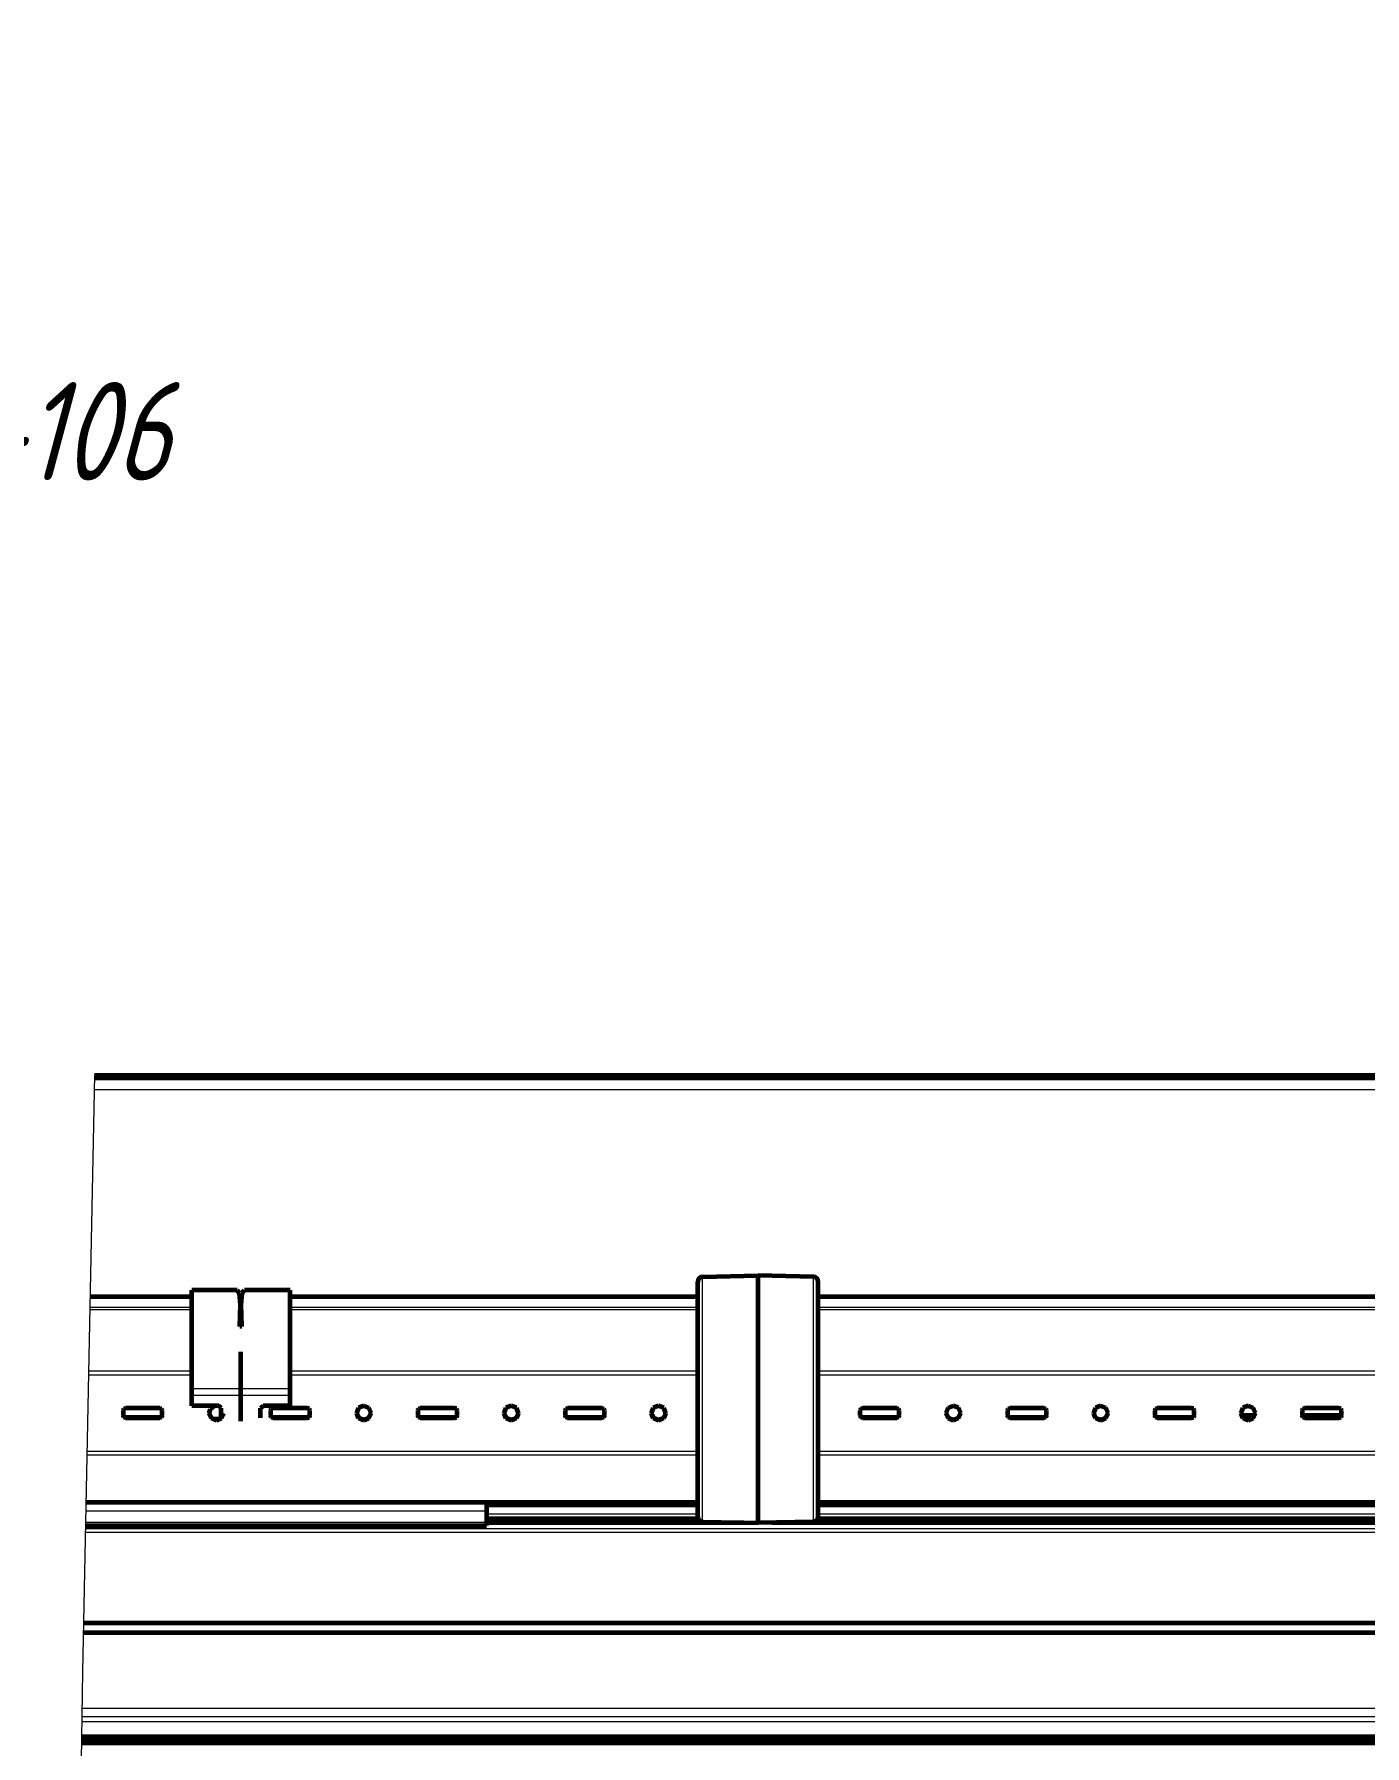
# Model space of a CAD drawing. Header units: millimetres. Extents: x 0 to 841, y 0 to 594.
# Drawn here: x 281.4 to 349.1, y 506.9 to 594 of the extents above; entities that cross this region are included whole.
import ezdxf

# ---------------------------------------------------------------- set-up
doc = ezdxf.new("R2010")
doc.units = ezdxf.units.MM
for name, pattern in [('K5LT_BASIC', [0]), ('K5LT_THIN', [0]), ('K5LT_THIN_INCLUDED_TO_HATCHING', [0])]:
    doc.linetypes.add(name, pattern=pattern)
doc.layers.add('Системный слой', color=7, linetype='Continuous')
doc.layers.add('Системный слой (1)', color=7, linetype='Continuous', true_color=0x909090)
doc.styles.add('KDIMTEXTSTYLE', font='GOST_AU.SHX', dxfattribs={"width": 0.96, "oblique": 15, "height": 5})
doc.dimstyles.new('KDIMSTYLE (0.25)', dxfattribs={"dimtxt": 5, "dimasz": 1, "dimexe": 2, "dimexo": 0, "dimgap": 1, "dimtad": 1, "dimlfac": 4, "dimtxsty": 'KDIMTEXTSTYLE', "dimsah": 1, "dimcen": 0, "dimdle": 1, "dimadec": 0, "dimazin": 0, "dimtfac": 0.667, "dimtmove": 0, "dimatfit": 3, "dimfxl": 1, "dimtvp": 1, "dimtolj": 1, "dimtzin": 0, "dimarcsym": 0})
pattern_1 = [(45, (0, 0), (-3.535534, 3.535534), [])]

# ---------------------------------------------------------------- blocks, each defined once
blk = doc.blocks.new('U359')
at = {"layer": 'Системный слой (1)', "color": 5, "linetype": 'K5LT_BASIC', "lineweight": 60, "true_color": 0x0000ff}
for p, q in [((343.472, 523.744), (342.785, 523.744)), ((347.876, 523.744), (345.881, 523.744))]:
    blk.add_line(p, q, dxfattribs=at)
blk = doc.blocks.new('U360')
at = {"layer": 'Системный слой (1)', "color": 7, "linetype": 'K5LT_THIN', "lineweight": 18}
for p, q in [((284.199, 529.798), (289.378, 529.798)), ((291.839, 529.798), (291.906, 529.798)), ((294.378, 529.798), (315.128, 529.798)), ((321.253, 529.798), (389.378, 529.798))]:
    blk.add_line(p, q, dxfattribs=at)
blk = doc.blocks.new('U361')
at = {"layer": 'Системный слой (1)', "color": 5, "linetype": 'K5LT_BASIC', "lineweight": 60, "true_color": 0x0000ff}
for p, q in [((283.989, 519.345), (315.128, 519.345)), ((321.253, 519.345), (404.736, 519.345))]:
    blk.add_line(p, q, dxfattribs=at)
blk = doc.blocks.new('U362')
at = {"layer": 'Системный слой (1)', "color": 7, "linetype": 'K5LT_THIN', "lineweight": 18}
for p, q in [((283.99, 519.4), (315.128, 519.4)), ((321.253, 519.4), (404.736, 519.4))]:
    blk.add_line(p, q, dxfattribs=at)
blk = doc.blocks.new('U363')
at = {"layer": 'Системный слой (1)', "color": 7, "linetype": 'K5LT_THIN', "lineweight": 18}
for p, q in [((284.186, 529.142), (289.378, 529.142)), ((291.861, 529.142), (291.883, 529.142)), ((294.378, 529.142), (315.128, 529.142)), ((321.253, 529.142), (389.378, 529.142))]:
    blk.add_line(p, q, dxfattribs=at)
blk = doc.blocks.new('U364')
at = {"layer": 'Системный слой (1)', "color": 5, "linetype": 'K5LT_BASIC', "lineweight": 60, "true_color": 0x0000ff}
for p, q in [((284.199, 529.801), (289.378, 529.801)), ((291.838, 529.801), (291.907, 529.801)), ((294.378, 529.801), (315.128, 529.801)), ((321.253, 529.801), (389.378, 529.801))]:
    blk.add_line(p, q, dxfattribs=at)
blk = doc.blocks.new('U365')
at = {"layer": 'Системный слой (1)', "color": 7, "linetype": 'K5LT_THIN', "lineweight": 18}
for p, q in [((284.039, 521.934), (315.128, 521.934)), ((321.253, 521.934), (404.736, 521.934))]:
    blk.add_line(p, q, dxfattribs=at)
blk = doc.blocks.new('U366')
at = {"layer": 'Системный слой (1)', "color": 7, "linetype": 'K5LT_THIN', "lineweight": 18}
for p, q in [((284.118, 525.809), (289.378, 525.809)), ((291.866, 525.809), (291.878, 525.809)), ((294.378, 525.809), (315.128, 525.809)), ((321.253, 525.809), (389.378, 525.809))]:
    blk.add_line(p, q, dxfattribs=at)
blk = doc.blocks.new('U367')
at = {"layer": 'Системный слой (1)', "color": 7, "linetype": 'K5LT_THIN', "lineweight": 18}
for p, q in [((284.036, 521.752), (315.128, 521.752)), ((321.253, 521.752), (404.736, 521.752))]:
    blk.add_line(p, q, dxfattribs=at)
blk = doc.blocks.new('U368')
at = {"layer": 'Системный слой (1)', "color": 7, "linetype": 'K5LT_THIN', "lineweight": 18}
for p, q in [((284.122, 526.013), (289.378, 526.013)), ((291.866, 526.013), (291.878, 526.013)), ((294.378, 526.013), (315.128, 526.013)), ((321.253, 526.013), (389.378, 526.013))]:
    blk.add_line(p, q, dxfattribs=at)
blk = doc.blocks.new('U369')
at = {"layer": 'Системный слой (1)', "color": 7, "linetype": 'K5LT_THIN', "lineweight": 18}
for p, q in [((284.188, 529.249), (289.378, 529.249)), ((291.862, 529.249), (291.882, 529.249)), ((294.378, 529.249), (315.128, 529.249)), ((321.253, 529.249), (389.378, 529.249))]:
    blk.add_line(p, q, dxfattribs=at)
blk = doc.blocks.new('U377')
at = {"layer": 'Системный слой (1)', "color": 5, "linetype": 'K5LT_BASIC', "lineweight": 60, "true_color": 0x0000ff}
for p, q in [((287.753, 523.645), (287.842, 523.681)), ((287.842, 523.681), (287.878, 523.769))]:
    blk.add_line(p, q, dxfattribs=at)
blk = doc.blocks.new('U380')
at = {"layer": 'Системный слой (1)', "color": 5, "linetype": 'K5LT_BASIC', "lineweight": 60, "true_color": 0x0000ff}
for p, q in [((335.253, 523.882), (335.371, 523.623)), ((335.371, 523.623), (335.628, 523.521)), ((335.628, 523.521), (335.893, 523.63)), ((335.893, 523.63), (336.003, 523.882))]:
    blk.add_line(p, q, dxfattribs=at)
blk = doc.blocks.new('U381')
at = {"layer": 'Системный слой (1)', "color": 5, "linetype": 'K5LT_BASIC', "lineweight": 60, "true_color": 0x0000ff}
for p, q in [((327.863, 524.134), (327.753, 523.871)), ((328.128, 524.243), (327.863, 524.134)), ((328.393, 524.134), (328.128, 524.243)), ((328.503, 523.871), (328.393, 524.134)), ((327.753, 523.871), (327.863, 523.609)), ((327.863, 523.609), (328.128, 523.5)), ((328.128, 523.5), (328.393, 523.609)), ((328.393, 523.609), (328.503, 523.871))]:
    blk.add_line(p, q, dxfattribs=at)
blk = doc.blocks.new('U382')
at = {"layer": 'Системный слой (1)', "color": 5, "linetype": 'K5LT_BASIC', "lineweight": 60, "true_color": 0x0000ff}
for p, q in [((345.915, 524.083), (345.878, 523.995)), ((346.003, 524.119), (345.915, 524.083))]:
    blk.add_line(p, q, dxfattribs=at)
blk = doc.blocks.new('U385')
at = {"layer": 'Системный слой (1)', "color": 5, "linetype": 'K5LT_BASIC', "lineweight": 60, "true_color": 0x0000ff}
for p, q in [((302.753, 523.624), (302.842, 523.66)), ((302.842, 523.66), (302.878, 523.748))]:
    blk.add_line(p, q, dxfattribs=at)
blk = doc.blocks.new('U386')
at = {"layer": 'Системный слой (1)', "color": 5, "linetype": 'K5LT_BASIC', "lineweight": 60, "true_color": 0x0000ff}
for p, q in [((290.311, 524.069), (290.253, 523.871)), ((290.545, 524.233), (290.311, 524.069)), ((290.872, 524.153), (290.712, 524.233)), ((290.253, 523.871), (290.363, 523.609)), ((290.363, 523.609), (290.628, 523.5)), ((290.628, 523.5), (290.893, 523.609)), ((290.893, 523.609), (291.003, 523.871))]:
    blk.add_line(p, q, dxfattribs=at)
blk = doc.blocks.new('U392')
at = {"layer": 'Системный слой (1)', "color": 5, "linetype": 'K5LT_BASIC', "lineweight": 60, "true_color": 0x0000ff}
for p, q in [((308.378, 523.769), (308.415, 523.681)), ((308.415, 523.681), (308.503, 523.645))]:
    blk.add_line(p, q, dxfattribs=at)
blk = doc.blocks.new('U393')
at = {"layer": 'Системный слой (1)', "color": 5, "linetype": 'K5LT_BASIC', "lineweight": 60, "true_color": 0x0000ff}
for p, q in [((323.378, 523.748), (323.415, 523.66)), ((323.415, 523.66), (323.503, 523.624))]:
    blk.add_line(p, q, dxfattribs=at)
blk = doc.blocks.new('U394')
at = {"layer": 'Системный слой (1)', "color": 5, "linetype": 'K5LT_BASIC', "lineweight": 60, "true_color": 0x0000ff}
for p, q in [((332.753, 523.624), (332.842, 523.66)), ((332.842, 523.66), (332.878, 523.748))]:
    blk.add_line(p, q, dxfattribs=at)
blk = doc.blocks.new('U400')
at = {"layer": 'Системный слой (1)', "color": 5, "linetype": 'K5LT_BASIC', "lineweight": 60, "true_color": 0x0000ff}
for p, q in [((312.863, 524.134), (312.753, 523.871)), ((313.128, 524.243), (312.863, 524.134)), ((313.393, 524.134), (313.128, 524.243)), ((313.503, 523.871), (313.393, 524.134)), ((312.753, 523.871), (312.863, 523.609)), ((312.863, 523.609), (313.128, 523.5)), ((313.128, 523.5), (313.393, 523.609)), ((313.393, 523.609), (313.503, 523.871))]:
    blk.add_line(p, q, dxfattribs=at)
blk = doc.blocks.new('U405')
at = {"layer": 'Системный слой (1)', "color": 5, "linetype": 'K5LT_BASIC', "lineweight": 60, "true_color": 0x0000ff}
for p, q in [((300.878, 523.748), (300.915, 523.66)), ((300.915, 523.66), (301.003, 523.624))]:
    blk.add_line(p, q, dxfattribs=at)
blk = doc.blocks.new('U410')
at = {"layer": 'Системный слой (1)', "color": 5, "linetype": 'K5LT_BASIC', "lineweight": 60, "true_color": 0x0000ff}
for p, q in [((340.342, 524.083), (340.253, 524.119)), ((340.378, 523.995), (340.342, 524.083))]:
    blk.add_line(p, q, dxfattribs=at)
blk = doc.blocks.new('U414')
at = {"layer": 'Системный слой (1)', "color": 5, "linetype": 'K5LT_BASIC', "lineweight": 60, "true_color": 0x0000ff}
for p, q in [((308.378, 523.748), (308.415, 523.66)), ((308.415, 523.66), (308.503, 523.624))]:
    blk.add_line(p, q, dxfattribs=at)
blk = doc.blocks.new('U416')
at = {"layer": 'Системный слой (1)', "color": 5, "linetype": 'K5LT_BASIC', "lineweight": 60, "true_color": 0x0000ff}
for p, q in [((342.753, 523.882), (342.871, 523.623)), ((342.871, 523.623), (343.128, 523.521)), ((343.128, 523.521), (343.393, 523.63)), ((343.393, 523.63), (343.503, 523.882))]:
    blk.add_line(p, q, dxfattribs=at)
blk = doc.blocks.new('U418')
at = {"layer": 'Системный слой (1)', "color": 5, "linetype": 'K5LT_BASIC', "lineweight": 60, "true_color": 0x0000ff}
for p, q in [((310.253, 523.645), (310.342, 523.681)), ((310.342, 523.681), (310.378, 523.769))]:
    blk.add_line(p, q, dxfattribs=at)
blk = doc.blocks.new('U425')
at = {"layer": 'Системный слой (1)', "color": 5, "linetype": 'K5LT_BASIC', "lineweight": 60, "true_color": 0x0000ff}
for p, q in [((287.842, 524.083), (287.753, 524.119)), ((287.878, 523.995), (287.842, 524.083))]:
    blk.add_line(p, q, dxfattribs=at)
blk = doc.blocks.new('U427')
at = {"layer": 'Системный слой (1)', "color": 5, "linetype": 'K5LT_BASIC', "lineweight": 60, "true_color": 0x0000ff}
for p, q in [((295.253, 523.624), (295.342, 523.66)), ((295.342, 523.66), (295.378, 523.748))]:
    blk.add_line(p, q, dxfattribs=at)
blk = doc.blocks.new('U429')
at = {"layer": 'Системный слой (1)', "color": 5, "linetype": 'K5LT_BASIC', "lineweight": 60, "true_color": 0x0000ff}
for p, q in [((285.878, 523.769), (285.915, 523.681)), ((285.915, 523.681), (286.003, 523.645))]:
    blk.add_line(p, q, dxfattribs=at)
blk = doc.blocks.new('U433')
at = {"layer": 'Системный слой (1)', "color": 5, "linetype": 'K5LT_BASIC', "lineweight": 60, "true_color": 0x0000ff}
for p, q in [((300.915, 524.083), (300.878, 523.995)), ((301.003, 524.119), (300.915, 524.083))]:
    blk.add_line(p, q, dxfattribs=at)
blk = doc.blocks.new('U434')
at = {"layer": 'Системный слой (1)', "color": 5, "linetype": 'K5LT_BASIC', "lineweight": 60, "true_color": 0x0000ff}
for p, q in [((310.342, 524.083), (310.253, 524.119)), ((310.378, 523.995), (310.342, 524.083))]:
    blk.add_line(p, q, dxfattribs=at)
blk = doc.blocks.new('U441')
at = {"layer": 'Системный слой (1)', "color": 5, "linetype": 'K5LT_BASIC', "lineweight": 60, "true_color": 0x0000ff}
for p, q in [((325.342, 524.083), (325.253, 524.119)), ((325.378, 523.995), (325.342, 524.083))]:
    blk.add_line(p, q, dxfattribs=at)
blk = doc.blocks.new('U445')
at = {"layer": 'Системный слой (1)', "color": 5, "linetype": 'K5LT_BASIC', "lineweight": 60, "true_color": 0x0000ff}
for p, q in [((345.878, 523.748), (345.915, 523.66)), ((345.915, 523.66), (346.003, 523.624))]:
    blk.add_line(p, q, dxfattribs=at)
blk = doc.blocks.new('U447')
at = {"layer": 'Системный слой (1)', "color": 5, "linetype": 'K5LT_BASIC', "lineweight": 60, "true_color": 0x0000ff}
for p, q in [((338.378, 523.748), (338.415, 523.66)), ((338.415, 523.66), (338.503, 523.624))]:
    blk.add_line(p, q, dxfattribs=at)
blk = doc.blocks.new('U458')
at = {"layer": 'Системный слой (1)', "color": 5, "linetype": 'K5LT_BASIC', "lineweight": 60, "true_color": 0x0000ff}
for p, q in [((338.415, 524.083), (338.378, 523.995)), ((338.503, 524.119), (338.415, 524.083))]:
    blk.add_line(p, q, dxfattribs=at)
blk = doc.blocks.new('U460')
at = {"layer": 'Системный слой (1)', "color": 5, "linetype": 'K5LT_BASIC', "lineweight": 60, "true_color": 0x0000ff}
for p, q in [((308.415, 524.083), (308.378, 523.995)), ((308.503, 524.119), (308.415, 524.083))]:
    blk.add_line(p, q, dxfattribs=at)
blk = doc.blocks.new('U461')
at = {"layer": 'Системный слой (1)', "color": 5, "linetype": 'K5LT_BASIC', "lineweight": 60, "true_color": 0x0000ff}
for p, q in [((323.415, 524.083), (323.378, 523.995)), ((323.503, 524.119), (323.415, 524.083))]:
    blk.add_line(p, q, dxfattribs=at)
blk = doc.blocks.new('U462')
at = {"layer": 'Системный слой (1)', "color": 5, "linetype": 'K5LT_BASIC', "lineweight": 60, "true_color": 0x0000ff}
for p, q in [((347.753, 523.645), (347.842, 523.681)), ((347.842, 523.681), (347.878, 523.769))]:
    blk.add_line(p, q, dxfattribs=at)
blk = doc.blocks.new('U463')
at = {"layer": 'Системный слой (1)', "color": 5, "linetype": 'K5LT_BASIC', "lineweight": 60, "true_color": 0x0000ff}
for p, q in [((300.878, 523.769), (300.915, 523.681)), ((300.915, 523.681), (301.003, 523.645))]:
    blk.add_line(p, q, dxfattribs=at)
blk = doc.blocks.new('U469')
at = {"layer": 'Системный слой (1)', "color": 5, "linetype": 'K5LT_BASIC', "lineweight": 60, "true_color": 0x0000ff}
for p, q in [((332.753, 523.645), (332.842, 523.681)), ((332.842, 523.681), (332.878, 523.769))]:
    blk.add_line(p, q, dxfattribs=at)
blk = doc.blocks.new('U470')
at = {"layer": 'Системный слой (1)', "color": 5, "linetype": 'K5LT_BASIC', "lineweight": 60, "true_color": 0x0000ff}
for p, q in [((327.753, 523.882), (327.871, 523.623)), ((327.871, 523.623), (328.128, 523.521)), ((328.128, 523.521), (328.393, 523.63)), ((328.393, 523.63), (328.503, 523.882))]:
    blk.add_line(p, q, dxfattribs=at)
blk = doc.blocks.new('U471')
at = {"layer": 'Системный слой (1)', "color": 5, "linetype": 'K5LT_BASIC', "lineweight": 60, "true_color": 0x0000ff}
for p, q in [((305.253, 523.882), (305.371, 523.623)), ((305.371, 523.623), (305.628, 523.521)), ((305.628, 523.521), (305.893, 523.63)), ((305.893, 523.63), (306.003, 523.882))]:
    blk.add_line(p, q, dxfattribs=at)
blk = doc.blocks.new('U473')
at = {"layer": 'Системный слой (1)', "color": 5, "linetype": 'K5LT_BASIC', "lineweight": 60, "true_color": 0x0000ff}
for p, q in [((293.415, 524.083), (293.378, 523.995)), ((293.503, 524.119), (293.415, 524.083))]:
    blk.add_line(p, q, dxfattribs=at)
blk = doc.blocks.new('U474')
at = {"layer": 'Системный слой (1)', "color": 5, "linetype": 'K5LT_BASIC', "lineweight": 60, "true_color": 0x0000ff}
for p, q in [((287.753, 523.624), (287.842, 523.66)), ((287.842, 523.66), (287.878, 523.748))]:
    blk.add_line(p, q, dxfattribs=at)
blk = doc.blocks.new('U476')
at = {"layer": 'Системный слой (1)', "color": 5, "linetype": 'K5LT_BASIC', "lineweight": 60, "true_color": 0x0000ff}
for p, q in [((302.842, 524.083), (302.753, 524.119)), ((302.878, 523.995), (302.842, 524.083))]:
    blk.add_line(p, q, dxfattribs=at)
blk = doc.blocks.new('U479')
at = {"layer": 'Системный слой (1)', "color": 5, "linetype": 'K5LT_BASIC', "lineweight": 60, "true_color": 0x0000ff}
for p, q in [((347.753, 523.624), (347.842, 523.66)), ((347.842, 523.66), (347.878, 523.748))]:
    blk.add_line(p, q, dxfattribs=at)
blk = doc.blocks.new('U480')
at = {"layer": 'Системный слой (1)', "color": 5, "linetype": 'K5LT_BASIC', "lineweight": 60, "true_color": 0x0000ff}
for p, q in [((312.753, 523.882), (312.871, 523.623)), ((312.871, 523.623), (313.128, 523.521)), ((313.128, 523.521), (313.393, 523.63)), ((313.393, 523.63), (313.503, 523.882))]:
    blk.add_line(p, q, dxfattribs=at)
blk = doc.blocks.new('U484')
at = {"layer": 'Системный слой (1)', "color": 5, "linetype": 'K5LT_BASIC', "lineweight": 60, "true_color": 0x0000ff}
for p, q in [((305.363, 524.134), (305.253, 523.871)), ((305.628, 524.243), (305.363, 524.134)), ((305.893, 524.134), (305.628, 524.243)), ((306.003, 523.871), (305.893, 524.134)), ((305.253, 523.871), (305.363, 523.609)), ((305.363, 523.609), (305.628, 523.5)), ((305.628, 523.5), (305.893, 523.609)), ((305.893, 523.609), (306.003, 523.871))]:
    blk.add_line(p, q, dxfattribs=at)
blk = doc.blocks.new('U487')
at = {"layer": 'Системный слой (1)', "color": 5, "linetype": 'K5LT_BASIC', "lineweight": 60, "true_color": 0x0000ff}
for p, q in [((297.863, 524.134), (297.753, 523.871)), ((298.128, 524.243), (297.863, 524.134)), ((298.393, 524.134), (298.128, 524.243)), ((298.503, 523.871), (298.393, 524.134)), ((297.753, 523.871), (297.863, 523.609)), ((297.863, 523.609), (298.128, 523.5)), ((298.128, 523.5), (298.393, 523.609)), ((298.393, 523.609), (298.503, 523.871))]:
    blk.add_line(p, q, dxfattribs=at)
blk = doc.blocks.new('U488')
at = {"layer": 'Системный слой (1)', "color": 5, "linetype": 'K5LT_BASIC', "lineweight": 60, "true_color": 0x0000ff}
for p, q in [((342.863, 524.134), (342.753, 523.871)), ((343.128, 524.243), (342.863, 524.134)), ((343.393, 524.134), (343.128, 524.243)), ((343.503, 523.871), (343.393, 524.134)), ((342.753, 523.871), (342.863, 523.609)), ((342.863, 523.609), (343.128, 523.5)), ((343.128, 523.5), (343.393, 523.609)), ((343.393, 523.609), (343.503, 523.871))]:
    blk.add_line(p, q, dxfattribs=at)
blk = doc.blocks.new('U503')
at = {"layer": 'Системный слой (1)', "color": 5, "linetype": 'K5LT_BASIC', "lineweight": 60, "true_color": 0x0000ff}
for p, q in [((297.753, 523.882), (297.871, 523.623)), ((297.871, 523.623), (298.128, 523.521)), ((298.128, 523.521), (298.393, 523.63)), ((298.393, 523.63), (298.503, 523.882))]:
    blk.add_line(p, q, dxfattribs=at)
blk = doc.blocks.new('U508')
at = {"layer": 'Системный слой (1)', "color": 5, "linetype": 'K5LT_BASIC', "lineweight": 60, "true_color": 0x0000ff}
for p, q in [((325.253, 523.624), (325.342, 523.66)), ((325.342, 523.66), (325.378, 523.748))]:
    blk.add_line(p, q, dxfattribs=at)
blk = doc.blocks.new('U511')
at = {"layer": 'Системный слой (1)', "color": 5, "linetype": 'K5LT_BASIC', "lineweight": 60, "true_color": 0x0000ff}
for p, q in [((290.253, 523.882), (290.371, 523.623)), ((290.371, 523.623), (290.628, 523.521)), ((290.628, 523.521), (290.878, 523.616))]:
    blk.add_line(p, q, dxfattribs=at)
blk = doc.blocks.new('U526')
at = {"layer": 'Системный слой (1)', "color": 5, "linetype": 'K5LT_BASIC', "lineweight": 60, "true_color": 0x0000ff}
for p, q in [((285.915, 524.083), (285.878, 523.995)), ((286.003, 524.119), (285.915, 524.083))]:
    blk.add_line(p, q, dxfattribs=at)
blk = doc.blocks.new('U531')
at = {"layer": 'Системный слой (1)', "color": 5, "linetype": 'K5LT_BASIC', "lineweight": 60, "true_color": 0x0000ff}
for p, q in [((330.878, 523.748), (330.915, 523.66)), ((330.915, 523.66), (331.003, 523.624))]:
    blk.add_line(p, q, dxfattribs=at)
blk = doc.blocks.new('U549')
at = {"layer": 'Системный слой (1)', "color": 5, "linetype": 'K5LT_BASIC', "lineweight": 60, "true_color": 0x0000ff}
for p, q in [((340.253, 523.624), (340.342, 523.66)), ((340.342, 523.66), (340.378, 523.748))]:
    blk.add_line(p, q, dxfattribs=at)
blk = doc.blocks.new('U552')
at = {"layer": 'Системный слой (1)', "color": 5, "linetype": 'K5LT_BASIC', "lineweight": 60, "true_color": 0x0000ff}
for p, q in [((295.342, 524.083), (295.253, 524.119)), ((295.378, 523.995), (295.342, 524.083))]:
    blk.add_line(p, q, dxfattribs=at)
blk = doc.blocks.new('U553')
at = {"layer": 'Системный слой (1)', "color": 5, "linetype": 'K5LT_BASIC', "lineweight": 60, "true_color": 0x0000ff}
for p, q in [((293.378, 523.748), (293.415, 523.66)), ((293.415, 523.66), (293.503, 523.624))]:
    blk.add_line(p, q, dxfattribs=at)
blk = doc.blocks.new('U558')
at = {"layer": 'Системный слой (1)', "color": 5, "linetype": 'K5LT_BASIC', "lineweight": 60, "true_color": 0x0000ff}
for p, q in [((310.253, 523.624), (310.342, 523.66)), ((310.342, 523.66), (310.378, 523.748))]:
    blk.add_line(p, q, dxfattribs=at)
blk = doc.blocks.new('U559')
at = {"layer": 'Системный слой (1)', "color": 5, "linetype": 'K5LT_BASIC', "lineweight": 60, "true_color": 0x0000ff}
for p, q in [((332.842, 524.083), (332.753, 524.119)), ((332.878, 523.995), (332.842, 524.083))]:
    blk.add_line(p, q, dxfattribs=at)
blk = doc.blocks.new('U563')
at = {"layer": 'Системный слой (1)', "color": 5, "linetype": 'K5LT_BASIC', "lineweight": 60, "true_color": 0x0000ff}
for p, q in [((330.915, 524.083), (330.878, 523.995)), ((331.003, 524.119), (330.915, 524.083))]:
    blk.add_line(p, q, dxfattribs=at)
blk = doc.blocks.new('U565')
at = {"layer": 'Системный слой (1)', "color": 5, "linetype": 'K5LT_BASIC', "lineweight": 60, "true_color": 0x0000ff}
for p, q in [((345.878, 523.769), (345.915, 523.681)), ((345.915, 523.681), (346.003, 523.645))]:
    blk.add_line(p, q, dxfattribs=at)
blk = doc.blocks.new('U566')
at = {"layer": 'Системный слой (1)', "color": 5, "linetype": 'K5LT_BASIC', "lineweight": 60, "true_color": 0x0000ff}
for p, q in [((335.363, 524.134), (335.253, 523.871)), ((335.628, 524.243), (335.363, 524.134)), ((335.893, 524.134), (335.628, 524.243)), ((336.003, 523.871), (335.893, 524.134)), ((335.253, 523.871), (335.363, 523.609)), ((335.363, 523.609), (335.628, 523.5)), ((335.628, 523.5), (335.893, 523.609)), ((335.893, 523.609), (336.003, 523.871))]:
    blk.add_line(p, q, dxfattribs=at)
blk = doc.blocks.new('U567')
at = {"layer": 'Системный слой (1)', "color": 5, "linetype": 'K5LT_BASIC', "lineweight": 60, "true_color": 0x0000ff}
for p, q in [((347.842, 524.083), (347.753, 524.119)), ((347.878, 523.995), (347.842, 524.083))]:
    blk.add_line(p, q, dxfattribs=at)
blk = doc.blocks.new('U569')
at = {"layer": 'Системный слой (1)', "color": 5, "linetype": 'K5LT_BASIC', "lineweight": 60, "true_color": 0x0000ff}
for p, q in [((285.878, 523.748), (285.915, 523.66)), ((285.915, 523.66), (286.003, 523.624))]:
    blk.add_line(p, q, dxfattribs=at)
blk = doc.blocks.new('U575')
at = {"layer": 'Системный слой (1)', "color": 5, "linetype": 'K5LT_BASIC', "lineweight": 60, "true_color": 0x0000ff}
for p, q in [((323.378, 523.769), (323.415, 523.681)), ((323.415, 523.681), (323.503, 523.645))]:
    blk.add_line(p, q, dxfattribs=at)
blk = doc.blocks.new('U577')
at = {"layer": 'Системный слой (1)', "color": 5, "linetype": 'K5LT_BASIC', "lineweight": 60, "true_color": 0x0000ff}
for p, q in [((293.378, 523.769), (293.415, 523.681)), ((293.415, 523.681), (293.503, 523.645))]:
    blk.add_line(p, q, dxfattribs=at)
blk = doc.blocks.new('U584')
at = {"layer": 'Системный слой (1)', "color": 5, "linetype": 'K5LT_BASIC', "lineweight": 60, "true_color": 0x0000ff}
for p, q in [((325.253, 523.645), (325.342, 523.681)), ((325.342, 523.681), (325.378, 523.769))]:
    blk.add_line(p, q, dxfattribs=at)
blk = doc.blocks.new('U587')
at = {"layer": 'Системный слой (1)', "color": 5, "linetype": 'K5LT_BASIC', "lineweight": 60, "true_color": 0x0000ff}
for p, q in [((295.253, 523.645), (295.342, 523.681)), ((295.342, 523.681), (295.378, 523.769))]:
    blk.add_line(p, q, dxfattribs=at)
blk = doc.blocks.new('U589')
at = {"layer": 'Системный слой (1)', "color": 5, "linetype": 'K5LT_BASIC', "lineweight": 60, "true_color": 0x0000ff}
for p, q in [((330.878, 523.769), (330.915, 523.681)), ((330.915, 523.681), (331.003, 523.645))]:
    blk.add_line(p, q, dxfattribs=at)
blk = doc.blocks.new('U594')
at = {"layer": 'Системный слой (1)', "color": 5, "linetype": 'K5LT_BASIC', "lineweight": 60, "true_color": 0x0000ff}
for p, q in [((302.753, 523.645), (302.842, 523.681)), ((302.842, 523.681), (302.878, 523.769))]:
    blk.add_line(p, q, dxfattribs=at)
blk = doc.blocks.new('U595')
at = {"layer": 'Системный слой (1)', "color": 5, "linetype": 'K5LT_BASIC', "lineweight": 60, "true_color": 0x0000ff}
for p, q in [((340.253, 523.645), (340.342, 523.681)), ((340.342, 523.681), (340.378, 523.769))]:
    blk.add_line(p, q, dxfattribs=at)
blk = doc.blocks.new('U601')
at = {"layer": 'Системный слой (1)', "color": 5, "linetype": 'K5LT_BASIC', "lineweight": 60, "true_color": 0x0000ff}
for p, q in [((338.378, 523.769), (338.415, 523.681)), ((338.415, 523.681), (338.503, 523.645))]:
    blk.add_line(p, q, dxfattribs=at)
blk = doc.blocks.new('U608')
at = {"layer": 'Системный слой (1)', "color": 5, "linetype": 'K5LT_BASIC', "lineweight": 60, "true_color": 0x0000ff}
blk.add_line((283.764, 507.248), (404.736, 507.248), dxfattribs=at)
blk = doc.blocks.new('U609')
at = {"layer": 'Системный слой (1)', "color": 5, "linetype": 'K5LT_BASIC', "lineweight": 60, "true_color": 0x0000ff}
blk.add_line((404.736, 507.085), (283.761, 507.085), dxfattribs=at)
blk = doc.blocks.new('U610')
at = {"layer": 'Системный слой (1)', "color": 7, "linetype": 'K5LT_THIN', "lineweight": 18}
for p, q in [((304.378, 518.749), (315.128, 518.749)), ((321.253, 518.749), (379.378, 518.749))]:
    blk.add_line(p, q, dxfattribs=at)
blk = doc.blocks.new('U611')
at = {"layer": 'Системный слой (1)', "color": 7, "linetype": 'K5LT_THIN', "lineweight": 18}
for p, q in [((304.378, 518.56), (315.13, 518.56)), ((321.251, 518.56), (379.378, 518.56))]:
    blk.add_line(p, q, dxfattribs=at)
blk = doc.blocks.new('U612')
at = {"layer": 'Системный слой (1)', "color": 5, "linetype": 'K5LT_BASIC', "lineweight": 60, "true_color": 0x0000ff}
for p, q in [((304.378, 519.194), (315.128, 519.194)), ((321.253, 519.194), (379.378, 519.194))]:
    blk.add_line(p, q, dxfattribs=at)
blk = doc.blocks.new('U613')
at = {"layer": 'Системный слой (1)', "color": 5, "linetype": 'K5LT_BASIC', "lineweight": 60, "true_color": 0x0000ff}
for p, q in [((304.378, 518.299), (317.473, 518.299)), ((318.908, 518.299), (379.378, 518.299))]:
    blk.add_line(p, q, dxfattribs=at)
blk = doc.blocks.new('U614')
at = {"layer": 'Системный слой (1)', "color": 7, "linetype": 'K5LT_THIN', "lineweight": 18}
blk.add_line((283.963, 518), (404.736, 518), dxfattribs=at)
blk = doc.blocks.new('U615')
at = {"layer": 'Системный слой (1)', "color": 5, "linetype": 'K5LT_BASIC', "lineweight": 60, "true_color": 0x0000ff}
blk.add_line((283.767, 507.41), (404.736, 507.41), dxfattribs=at)
blk = doc.blocks.new('U616')
at = {"layer": 'Системный слой (1)', "color": 7, "linetype": 'K5LT_THIN', "lineweight": 18}
blk.add_line((304.378, 518.243), (379.378, 518.243), dxfattribs=at)
blk = doc.blocks.new('U617')
at = {"layer": 'Системный слой (1)', "color": 5, "linetype": 'K5LT_BASIC', "lineweight": 60, "true_color": 0x0000ff}
blk.add_line((283.871, 513.198), (404.736, 513.198), dxfattribs=at)
blk = doc.blocks.new('U618')
at = {"layer": 'Системный слой (1)', "color": 7, "linetype": 'K5LT_THIN', "lineweight": 18}
blk.add_line((283.784, 508.438), (404.736, 508.438), dxfattribs=at)
blk = doc.blocks.new('U619')
at = {"layer": 'Системный слой (1)', "color": 5, "linetype": 'K5LT_BASIC', "lineweight": 60, "true_color": 0x0000ff}
blk.add_line((283.862, 512.706), (404.736, 512.706), dxfattribs=at)
blk = doc.blocks.new('U620')
at = {"layer": 'Системный слой (1)', "color": 7, "linetype": 'K5LT_THIN', "lineweight": 18}
blk.add_line((283.768, 507.512), (404.736, 507.512), dxfattribs=at)
blk = doc.blocks.new('U621')
at = {"layer": 'Системный слой (1)', "color": 7, "linetype": 'K5LT_THIN', "lineweight": 18}
blk.add_line((283.96, 517.819), (404.736, 517.819), dxfattribs=at)
blk = doc.blocks.new('U622')
at = {"layer": 'Системный слой (1)', "color": 7, "linetype": 'K5LT_THIN', "lineweight": 18}
blk.add_line((283.78, 508.182), (404.736, 508.182), dxfattribs=at)
blk = doc.blocks.new('U623')
at = {"layer": 'Системный слой (1)', "color": 5, "linetype": 'K5LT_BASIC', "lineweight": 60, "true_color": 0x0000ff}
for p, q in [((304.378, 518.5), (315.146, 518.5)), ((321.235, 518.5), (379.378, 518.5))]:
    blk.add_line(p, q, dxfattribs=at)
blk = doc.blocks.new('U624')
at = {"layer": 'Системный слой (1)', "color": 7, "linetype": 'K5LT_THIN', "lineweight": 18}
blk.add_line((283.792, 508.857), (404.736, 508.857), dxfattribs=at)
blk = doc.blocks.new('U628')
at = {"layer": 'Системный слой (1)', "color": 5, "linetype": 'K5LT_BASIC', "lineweight": 60, "true_color": 0x0000ff}
for p, q in [((291.695, 530.123), (289.378, 530.123)), ((294.378, 530.123), (292.054, 530.123))]:
    blk.add_line(p, q, dxfattribs=at)
blk = doc.blocks.new('U629')
at = {"layer": 'Системный слой (1)', "color": 5, "linetype": 'K5LT_BASIC', "lineweight": 60, "true_color": 0x0000ff}
for p, q in [((291.807, 529.969), (291.695, 530.123)), ((291.862, 529.389), (291.807, 529.969)), ((291.814, 528.268), (291.862, 529.389))]:
    blk.add_line(p, q, dxfattribs=at)
blk = doc.blocks.new('U630')
at = {"layer": 'Системный слой (1)', "color": 5, "linetype": 'K5LT_BASIC', "lineweight": 60, "true_color": 0x0000ff}
for p, q in [((291.882, 529.388), (291.939, 529.969)), ((291.931, 528.268), (291.882, 529.388)), ((291.939, 529.969), (292.054, 530.123))]:
    blk.add_line(p, q, dxfattribs=at)
blk = doc.blocks.new('U645')
at = {"layer": 'Системный слой (1)', "color": 7, "linetype": 'K5LT_THIN', "lineweight": 18}
blk.add_line((404.736, 540.31), (284.418, 540.31), dxfattribs=at)
blk = doc.blocks.new('U646')
at = {"layer": 'Системный слой (1)', "color": 5, "linetype": 'K5LT_BASIC', "lineweight": 60, "true_color": 0x0000ff}
blk.add_line((404.736, 540.898), (284.43, 540.898), dxfattribs=at)
blk = doc.blocks.new('U647')
at = {"layer": 'Системный слой (1)', "color": 5, "linetype": 'K5LT_BASIC', "lineweight": 60, "true_color": 0x0000ff}
blk.add_line((284.433, 541.06), (404.736, 541.06), dxfattribs=at)
blk = doc.blocks.new('U651')
at = {"layer": 'Системный слой (1)', "color": 7, "linetype": 'K5LT_THIN', "lineweight": 18}
for p, q in [((315.373, 528.317), (315.373, 530.803)), ((315.373, 518.343), (315.373, 528.317))]:
    blk.add_line(p, q, dxfattribs=at)
blk = doc.blocks.new('U652')
at = {"layer": 'Системный слой (1)', "color": 5, "linetype": 'K5LT_BASIC', "lineweight": 60, "true_color": 0x0000ff}
for p, q in [((315.128, 528.166), (315.128, 530.553)), ((315.128, 518.593), (315.128, 528.166))]:
    blk.add_line(p, q, dxfattribs=at)
blk = doc.blocks.new('U653')
at = {"layer": 'Системный слой (1)', "color": 5, "linetype": 'K5LT_BASIC', "lineweight": 60, "true_color": 0x0000ff}
for p, q in [((321.253, 528.166), (321.253, 530.553)), ((321.253, 518.593), (321.253, 528.166))]:
    blk.add_line(p, q, dxfattribs=at)
blk = doc.blocks.new('U654')
at = {"layer": 'Системный слой (1)', "color": 7, "linetype": 'K5LT_THIN', "lineweight": 18}
for p, q in [((321.009, 528.317), (321.009, 530.803)), ((321.009, 518.343), (321.009, 528.317))]:
    blk.add_line(p, q, dxfattribs=at)
blk = doc.blocks.new('KDIMARROW_01')
at = {"layer": 'Системный слой'}
blk.add_hatch(color=0, dxfattribs=at).paths.add_polyline_path([(0, 0), (-5, 0.658), (-4.5, 0), (-5, -0.658)])
at = {"layer": 'Системный слой', "color": 0, "linetype": 'K5LT_THIN', "lineweight": 18}
for p, q in [((-4.5, 0), (-5, 0.658)), ((-5, 0.658), (0, 0)), ((0, 0), (-5, -0.658)), ((-5, -0.658), (-4.5, 0))]:
    blk.add_line(p, q, dxfattribs=at)
at = {"layer": 'Системный слой (1)', "color": 0, "linetype": 'K5LT_THIN', "lineweight": 18}
blk.add_line((0, 0), (-1, 0), dxfattribs=at)
blk = doc.blocks.new('U678')
at = {"layer": 'Системный слой', "color": 7, "linetype": 'K5LT_THIN_INCLUDED_TO_HATCHING', "lineweight": 18}
for p, q in [((284.433, 541.06), (284.222, 530.949)), ((284.222, 530.949), (284.017, 520.838)), ((284.017, 520.838), (283.824, 510.727)), ((283.824, 510.727), (283.649, 500.616))]:
    blk.add_line(p, q, dxfattribs=at)

msp = doc.modelspace()

# ---------------------------------------------------------------- hatches: boundary and pattern name
at = {"layer": 'Системный слой (1)'}
h = msp.add_hatch(dxfattribs=at)
h.set_pattern_fill('Металл', angle=45, style=0, pattern_type=0)
h.set_pattern_definition(pattern_1)
h.paths.add_polyline_path([(404.7362, 540.8979), (404.7362, 541.0604), (284.4333, 541.0604), (284.4299, 540.8979)])
h.paths.add_polyline_path([(157.3074, 541.0604), (279.4333, 541.0604), (279.4299, 540.8979), (157.3074, 540.8979)])
h = msp.add_hatch(dxfattribs=at)
h.set_pattern_fill('Металл', angle=45, style=0, pattern_type=0)
h.set_pattern_definition(pattern_1)
h.paths.add_polyline_path([(404.7362, 507.0854), (404.7362, 507.2479), (283.7638, 507.2479), (283.7609, 507.0854)])
h.paths.add_polyline_path([(157.3074, 507.2479), (278.7638, 507.2479), (278.7609, 507.0854), (157.3074, 507.0854)])

# ---------------------------------------------------------------- linework, layer by layer
at = {"layer": 'Системный слой (1)', "color": 5, "linetype": 'K5LT_BASIC', "lineweight": 60, "true_color": 0x0000ff}
for p, q in [((315.3731, 530.8029), (318.1908, 530.8615)), ((321.0085, 530.8029), (318.1908, 530.8615)), ((318.1908, 528.3517), (318.1908, 530.8615)), ((289.3783, 525.0946), (289.3783, 530.1229)), ((294.3783, 525.0946), (294.3783, 530.1229)), ((291.9312, 528.2682), (291.8143, 528.2682)), ((318.1908, 518.2842), (318.1908, 528.3517)), ((291.8783, 526.984), (291.8658, 526.984)), ((291.8658, 525.0946), (291.8658, 526.984)), ((291.8783, 526.8968), (291.8658, 526.8968)), ((291.8783, 525.0946), (291.8783, 526.984)), ((289.3783, 524.7656), (289.3783, 525.0946)), ((291.8658, 524.7656), (291.8658, 525.0946)), ((291.8783, 524.7656), (291.8783, 525.0946)), ((294.3783, 524.7656), (294.3783, 525.0946)), ((287.7533, 524.1189), (286.0033, 524.1189)), ((289.3783, 524.2334), (289.3783, 524.7656)), ((290.7533, 524.2334), (289.3783, 524.2334)), ((290.8783, 524.1183), (290.7533, 524.2334)), ((290.8783, 523.6157), (290.8783, 524.1183)), ((291.8658, 523.466), (291.8658, 524.7656)), ((291.8783, 523.466), (291.8783, 524.7656)), ((293.0033, 524.2334), (292.8783, 524.1183)), ((292.8783, 523.6349), (292.8783, 524.1183)), ((294.3783, 524.2334), (293.0033, 524.2334)), ((295.2533, 524.1189), (293.5033, 524.1189)), ((294.3783, 524.2334), (294.3783, 524.7656)), ((302.7533, 524.1189), (301.0033, 524.1189)), ((310.2533, 524.1189), (308.5033, 524.1189)), ((325.2533, 524.1189), (323.5033, 524.1189)), ((332.7533, 524.1189), (331.0033, 524.1189)), ((340.2533, 524.1189), (338.5033, 524.1189)), ((347.7533, 524.1189), (346.0033, 524.1189)), ((285.8783, 523.9951), (285.8783, 523.7476)), ((287.7533, 523.6449), (286.0033, 523.6449)), ((286.0033, 523.6238), (287.7533, 523.6238)), ((287.8783, 523.7476), (287.8783, 523.9951)), ((290.7533, 523.5546), (290.4727, 523.5546)), ((290.7533, 523.5546), (290.7925, 523.5586)), ((290.8728, 523.6109), (290.8783, 523.6349)), ((293.3783, 523.9951), (293.3783, 523.7476)), ((295.2533, 523.6449), (293.5033, 523.6449)), ((293.5033, 523.6238), (295.2533, 523.6238)), ((295.3783, 523.7476), (295.3783, 523.9951)), ((300.8783, 523.9951), (300.8783, 523.7476)), ((302.7533, 523.6449), (301.0033, 523.6449)), ((301.0033, 523.6238), (302.7533, 523.6238)), ((302.8783, 523.7476), (302.8783, 523.9951)), ((308.3783, 523.9951), (308.3783, 523.7476)), ((310.2533, 523.6449), (308.5033, 523.6449)), ((308.5033, 523.6238), (310.2533, 523.6238)), ((310.3783, 523.7476), (310.3783, 523.9951)), ((323.3783, 523.9951), (323.3783, 523.7476)), ((325.2533, 523.6449), (323.5033, 523.6449)), ((323.5033, 523.6238), (325.2533, 523.6238)), ((325.3783, 523.7476), (325.3783, 523.9951)), ((330.8783, 523.9951), (330.8783, 523.7476)), ((332.7533, 523.6449), (331.0033, 523.6449)), ((331.0033, 523.6238), (332.7533, 523.6238)), ((332.8783, 523.7476), (332.8783, 523.9951)), ((338.3783, 523.9951), (338.3783, 523.7476)), ((340.2533, 523.6449), (338.5033, 523.6449)), ((338.5033, 523.6238), (340.2533, 523.6238)), ((340.3783, 523.7476), (340.3783, 523.9951)), ((345.8783, 523.9951), (345.8783, 523.7476)), ((347.7533, 523.6449), (346.0033, 523.6449)), ((346.0033, 523.6238), (347.7533, 523.6238)), ((347.8783, 523.7476), (347.8783, 523.9951)), ((304.3783, 519.345), (304.3783, 518.8911)), ((304.3783, 518.8911), (304.3783, 518.3127)), ((283.966, 518.1543), (304.3783, 518.1543)), ((304.3783, 518.3127), (304.3783, 518.1543)), ((315.3731, 518.3428), (318.1908, 518.2842)), ((321.0085, 518.3428), (318.1908, 518.2842))]:
    msp.add_line(p, q, dxfattribs=at)
at = {"layer": 'Системный слой (1)', "color": 7, "linetype": 'K5LT_THIN', "lineweight": 18}
for p, q in [((291.8658, 525.0946), (289.3783, 525.0946)), ((294.3783, 525.0946), (291.8783, 525.0946)), ((291.8658, 524.7656), (289.3783, 524.7656)), ((294.3783, 524.7656), (291.8783, 524.7656)), ((286.0033, 523.6449), (286.0033, 523.6238)), ((287.7533, 523.6449), (287.7533, 523.6238)), ((290.7533, 523.5546), (290.7533, 523.5424)), ((293.5033, 523.6449), (293.5033, 523.6238)), ((295.2533, 523.6449), (295.2533, 523.6238)), ((301.0033, 523.6449), (301.0033, 523.6238)), ((302.7533, 523.6449), (302.7533, 523.6238)), ((308.5033, 523.6449), (308.5033, 523.6238)), ((310.2533, 523.6449), (310.2533, 523.6238)), ((323.5033, 523.6449), (323.5033, 523.6238)), ((325.2533, 523.6449), (325.2533, 523.6238)), ((331.0033, 523.6449), (331.0033, 523.6238)), ((332.7533, 523.6449), (332.7533, 523.6238)), ((338.5033, 523.6449), (338.5033, 523.6238)), ((340.2533, 523.6449), (340.2533, 523.6238)), ((346.0033, 523.6449), (346.0033, 523.6238)), ((347.7533, 523.6449), (347.7533, 523.6238)), ((283.9801, 518.8911), (304.3783, 518.8911)), ((283.969, 518.3127), (304.3783, 518.3127))]:
    msp.add_line(p, q, dxfattribs=at)
at = {"layer": 'Системный слой (1)', "color": 5, "linetype": 'K5LT_BASIC', "lineweight": 60, "true_color": 0x0000ff}
for centre, start, end in [((315.3783, 530.553), 91.19, 180), ((321.0033, 530.553), 0, 88.81), ((315.3783, 518.5927), 180, 268.81), ((321.0033, 518.5927), 271.19, 0)]:
    msp.add_arc(centre, 0.25, start, end, dxfattribs=at)

# ---------------------------------------------------------------- block references
at = {"layer": 'Системный слой (1)'}
for name in ['U647', 'U646', 'U678', 'U645', 'U652', 'U651', 'U654', 'U653', 'U364', 'U360', 'U628', 'U629', 'U630', 'U369', 'U363', 'U368', 'U366', 'U526', 'U425', 'U386', 'U473', 'U552', 'U487', 'U433', 'U476', 'U484', 'U460', 'U434', 'U400', 'U461', 'U441', 'U381', 'U563', 'U559', 'U566', 'U458', 'U410', 'U488', 'U382', 'U567', 'U429', 'U569', 'U377', 'U474', 'U511', 'U577', 'U553', 'U587', 'U427', 'U503', 'U463', 'U405', 'U594', 'U385', 'U471', 'U392', 'U414', 'U418', 'U558', 'U480', 'U575', 'U393', 'U584', 'U508', 'U470', 'U589', 'U531', 'U469', 'U394', 'U380', 'U601', 'U447', 'U595', 'U549', 'U416', 'U359', 'U565', 'U445', 'U462', 'U479', 'U365', 'U367', 'U362', 'U361', 'U612', 'U610', 'U611', 'U623', 'U613', 'U616', 'U614', 'U621', 'U617', 'U619', 'U624', 'U618', 'U622', 'U620', 'U615', 'U608', 'U609']:
    msp.add_blockref(name, (0, 0), dxfattribs=at)

# ---------------------------------------------------------------- dimensions: what is measured, and where the dimension line sits
at = {"layer": 'Системный слой (1)', "color": 7}
msp.add_linear_dim(base=(102.9328, 572.0595), p1=(449.5033, 541.1979), p2=(102.9328, 541.1979), location=(275.9328, 572.0595), text='\\H5.0;\\W0.965;\\Q15;\\A1;{\\H5.0;\\W0.965;\\Q15;\\Q15;L = l\\S^ 2;\\Q15;+106}', dimstyle='KDIMSTYLE (0.25)', override={"dimexo": 0, "dimblk1": 'KDIMARROW_01', "dimblk2": 'KDIMARROW_01', "dimse1": 0, "dimse2": 0, "dimclrt": 7, "dimtolj": 1}, dxfattribs=at).render()

doc.saveas('drawing.dxf')
